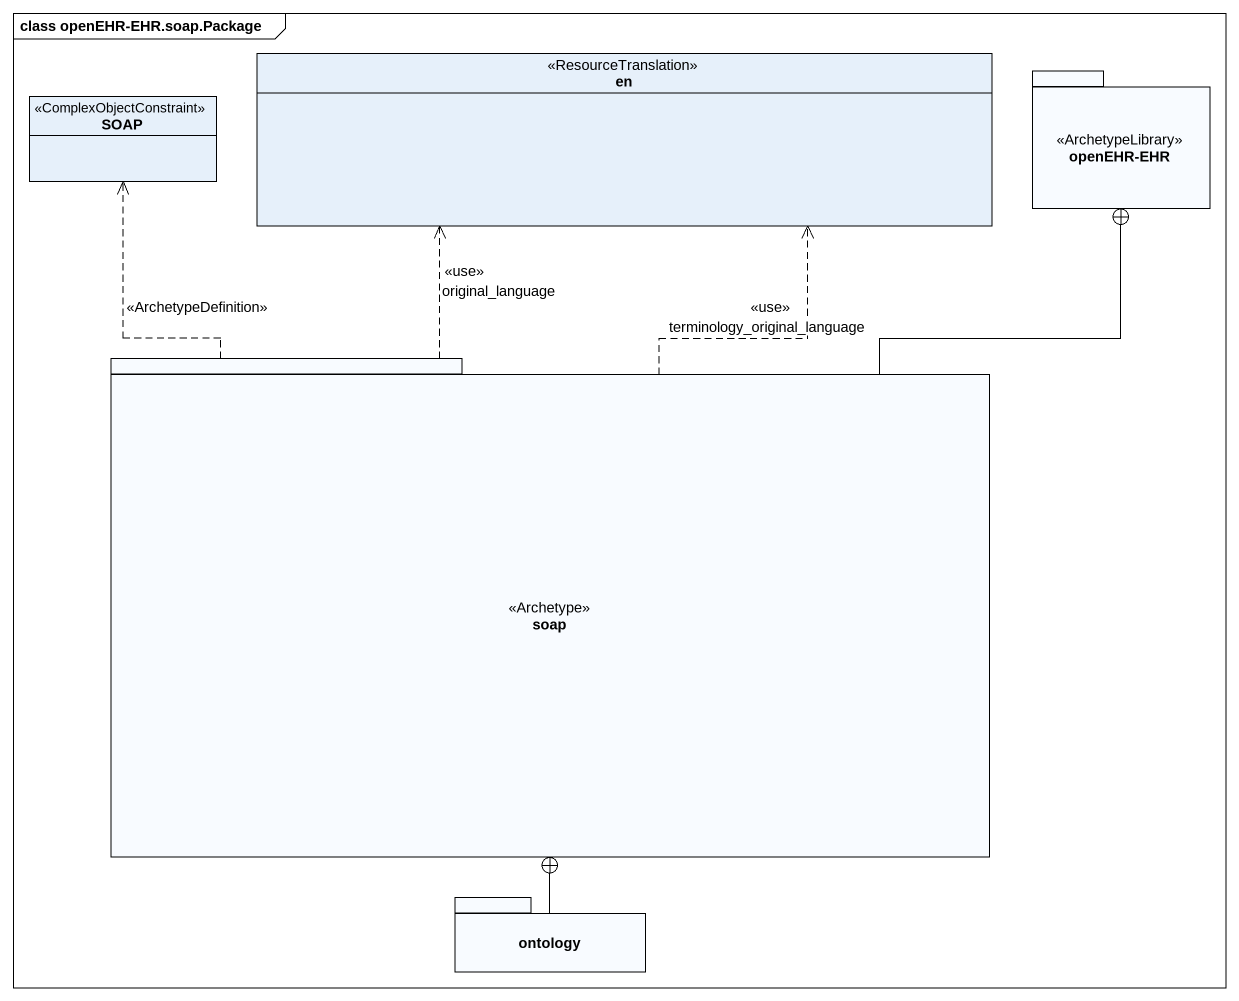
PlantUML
@startuml
mainframe class openEHR-EHR.soap.Package
hide circle
hide empty members
enum en <<ResourceTranslation>>
class SOAP <<ComplexObjectConstraint>>
package "openEHR-EHR" as openEHR_EHR <<ArchetypeLibrary>> {
}
package soap <<Archetype>> {
}
package ontology {
}
soap .up.> en : <<use>>\noriginal_language
soap .up.> en : <<use>>\nterminology_original_language
soap .up.> SOAP : <<ArchetypeDefinition>>
soap -up-+ openEHR_EHR
ontology -up-+ soap
@enduml
